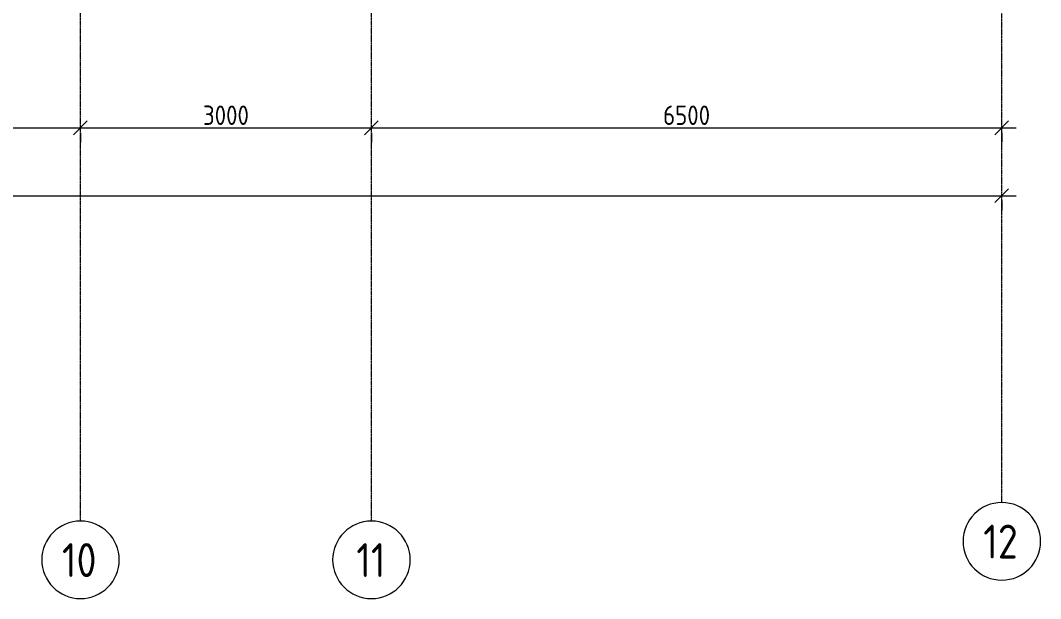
# Model space of a CAD drawing. Header units: millimetres. Extents: x -11886 to 379896, y -8130 to 47743.
# Drawn here: x 368545 to 379064, y -5826 to 141 of the extents above; entities that cross this region are included whole.
import ezdxf

# ---------------------------------------------------------------- set-up
doc = ezdxf.new("R2010")
doc.units = ezdxf.units.MM
doc.linetypes.add('ADSK_Линия сетки', pattern=[25, 20, -2.5, 0, -2.5])
doc.layers.add('Оси', color=7, linetype='Continuous', lineweight=9)
doc.layers.add('Размеры', color=7, linetype='Continuous', lineweight=9)
doc.styles.add('GOST Common', font='GOST_Common.ttf', dxfattribs={"width": 0.9, "height": 350})
doc.styles.add('GOST Common_1', font='GOST_Common.ttf', dxfattribs={"width": 0.9, "height": 200})
doc.dimstyles.new('ADSK_Основной_2_5_мм', dxfattribs={"dimscale": 304.8, "dimtxt": 251.428749, "dimasz": 0.463911, "dimexe": 0.492126, "dimexo": 0.492126, "dimgap": 0.098425, "dimtad": 1, "dimdec": 1, "dimrnd": 0.1, "dimdsep": 46, "dimtxsty": 'GOST Common_1', "dimblk1": 'OBLIQUE', "dimblk2": 'OBLIQUE', "dimsah": 1, "dimcen": 0.09, "dimdle": 0.492126, "dimazin": 2, "dimtfac": 1, "dimtdec": 4, "dimtix": 1, "dimtmove": 0, "dimatfit": 3, "dimfxl": 1, "dimtvp": 1, "dimtfill": 1, "dimtolj": 1, "dimtzin": 0, "dimlwd": 20, "dimlwe": 20, "dimarcsym": 2})

# ---------------------------------------------------------------- blocks, each defined once
blk = doc.blocks.new('Ось сетки - Круг_Ø8 мм-6577-04 План 4-го этажа')
at = {"layer": 'Оси', "lineweight": 20}
for start, end in [(360, 180), (180, 360)]:
    blk.add_arc((0, 0), 4, start, end, dxfattribs=at)
blk = doc.blocks.new('_Oblique')
at = {"color": 0, "linetype": 'ByBlock', "lineweight": -2}
blk.add_line((-0.5, -0.5), (0.5, 0.5), dxfattribs=at)
blk = doc.blocks.new('*D2944')
at = {"layer": 'Defpoints', "color": 0, "transparency": 16777216}
for p in [(365164, -868), (369164, -868), (369164, -968)]:
    blk.add_point(p, dxfattribs=at)
at = {"layer": 'Размеры', "color": 0, "lineweight": 20, "transparency": 16777216}
for p, q in [((365014, -968), (369314, -968)), ((365164, -1018), (365164, -1118)), ((369164, -1018), (369164, -1118))]:
    blk.add_line(p, q, dxfattribs=at)
at = {"layer": 'Размеры', "color": 0, "lineweight": 20, "transparency": 16777216, "xscale": 141.4, "yscale": 141.4, "zscale": 141.4, "rotation": 180}
blk.add_blockref('_Oblique', (365164, -968), dxfattribs=at)
at = {"layer": 'Размеры', "color": 0, "lineweight": 20, "transparency": 16777216, "xscale": 141.4, "yscale": 141.4, "zscale": 141.4}
blk.add_blockref('_Oblique', (369164, -968), dxfattribs=at)
at = {"layer": 'Размеры', "color": 0, "lineweight": 20, "transparency": 16777216, "insert": (367164, -838), "char_height": 200, "width": 782.41, "attachment_point": 5, "style": 'GOST Common_1', "bg_fill": 3, "box_fill_scale": 1.1, "bg_fill_color": 256, "bg_fill_true_color": 13158600, "bg_fill_transparency": 0}
blk.add_mtext('\\A1;4000', dxfattribs=at)
blk = doc.blocks.new('*D2945')
at = {"layer": 'Defpoints', "color": 0, "transparency": 16777216}
for p in [(369164, -868), (372164, -868), (372164, -968)]:
    blk.add_point(p, dxfattribs=at)
at = {"layer": 'Размеры', "color": 0, "lineweight": 20, "transparency": 16777216}
for p, q in [((369014, -968), (372314, -968)), ((369164, -1018), (369164, -1118)), ((372164, -1018), (372164, -1118))]:
    blk.add_line(p, q, dxfattribs=at)
at = {"layer": 'Размеры', "color": 0, "lineweight": 20, "transparency": 16777216, "xscale": 141.4, "yscale": 141.4, "zscale": 141.4, "rotation": 180}
blk.add_blockref('_Oblique', (369164, -968), dxfattribs=at)
at = {"layer": 'Размеры', "color": 0, "lineweight": 20, "transparency": 16777216, "xscale": 141.4, "yscale": 141.4, "zscale": 141.4}
blk.add_blockref('_Oblique', (372164, -968), dxfattribs=at)
at = {"layer": 'Размеры', "color": 0, "lineweight": 20, "transparency": 16777216, "insert": (370664, -838), "char_height": 200, "width": 756.84, "attachment_point": 5, "style": 'GOST Common_1', "bg_fill": 3, "box_fill_scale": 1.1, "bg_fill_color": 256, "bg_fill_true_color": 13158600, "bg_fill_transparency": 0}
blk.add_mtext('\\A1;3000', dxfattribs=at)
blk = doc.blocks.new('*D2946')
at = {"layer": 'Defpoints', "color": 0, "transparency": 16777216}
for p in [(372164, -868), (378664, -868), (378664, -968)]:
    blk.add_point(p, dxfattribs=at)
at = {"layer": 'Размеры', "color": 0, "lineweight": 20, "transparency": 16777216}
for p, q in [((372014, -968), (378814, -968)), ((372164, -1018), (372164, -1118)), ((378664, -1018), (378664, -1118))]:
    blk.add_line(p, q, dxfattribs=at)
at = {"layer": 'Размеры', "color": 0, "lineweight": 20, "transparency": 16777216, "xscale": 141.4, "yscale": 141.4, "zscale": 141.4, "rotation": 180}
blk.add_blockref('_Oblique', (372164, -968), dxfattribs=at)
at = {"layer": 'Размеры', "color": 0, "lineweight": 20, "transparency": 16777216, "xscale": 141.4, "yscale": 141.4, "zscale": 141.4}
blk.add_blockref('_Oblique', (378664, -968), dxfattribs=at)
at = {"layer": 'Размеры', "color": 0, "lineweight": 20, "transparency": 16777216, "insert": (375414, -838), "char_height": 200, "width": 756.84, "attachment_point": 5, "style": 'GOST Common_1', "bg_fill": 3, "box_fill_scale": 1.1, "bg_fill_color": 256, "bg_fill_true_color": 13158600, "bg_fill_transparency": 0}
blk.add_mtext('\\A1;6500', dxfattribs=at)
blk = doc.blocks.new('*D2954')
at = {"layer": 'Defpoints', "color": 0, "transparency": 16777216}
for p in [(316814, -1568), (378664, -1568), (378664, -1668)]:
    blk.add_point(p, dxfattribs=at)
at = {"layer": 'Размеры', "color": 0, "lineweight": 20, "transparency": 16777216}
for p, q in [((316664, -1668), (378814, -1668)), ((316814, -1718), (316814, -1818)), ((378664, -1718), (378664, -1818))]:
    blk.add_line(p, q, dxfattribs=at)
at = {"layer": 'Размеры', "color": 0, "lineweight": 20, "transparency": 16777216, "xscale": 141.4, "yscale": 141.4, "zscale": 141.4, "rotation": 180}
blk.add_blockref('_Oblique', (316814, -1668), dxfattribs=at)
at = {"layer": 'Размеры', "color": 0, "lineweight": 20, "transparency": 16777216, "xscale": 141.4, "yscale": 141.4, "zscale": 141.4}
blk.add_blockref('_Oblique', (378664, -1668), dxfattribs=at)
at = {"layer": 'Размеры', "color": 0, "lineweight": 20, "transparency": 16777216, "insert": (347739, -1538), "char_height": 200, "width": 889.8, "attachment_point": 5, "style": 'GOST Common_1', "bg_fill": 3, "box_fill_scale": 1.1, "bg_fill_color": 256, "bg_fill_true_color": 13158600, "bg_fill_transparency": 0}
blk.add_mtext('\\A1;61850', dxfattribs=at)

msp = doc.modelspace()

# ---------------------------------------------------------------- linework, layer by layer
at = {"layer": 'Оси', "linetype": 'ADSK_Линия сетки'}
for p, q in [((369164.44, -5025.59), (369164.44, 44684.79)), ((372164.44, -5025.59), (372164.44, 44684.79)), ((378664.44, -4834.79), (378664.44, 44684.79))]:
    msp.add_line(p, q, dxfattribs=at)

# ---------------------------------------------------------------- block references
at = {"layer": 'Оси', "lineweight": 20, "xscale": 99.99999999999993, "yscale": 99.99999999999993, "zscale": 99.99999999999993}
for p in [(378664.44, -5234.79), (369164.44, -5425.59), (372164.44, -5425.59)]:
    msp.add_blockref('Ось сетки - Круг_Ø8 мм-6577-04 План 4-го этажа', p, dxfattribs=at)

# ---------------------------------------------------------------- texts
at = {"layer": 'Оси', "char_height": 350, "attachment_point": 1, "style": 'GOST Common'}
for s, insert, width in [('12', (378473.26, -5062.25), 461.772), ('10', (368973.26, -5253.06), 461.772), ('11', (372008.81, -5253.06), 375.1897)]:
    msp.add_mtext(s, dxfattribs=dict(at, insert=insert, width=width))

# ---------------------------------------------------------------- next in the draw order: dimensions: what is measured, and where the dimension line sits
at = {"layer": 'Размеры', "lineweight": 20}
for base, p1, p2, override, picture, middle in [((369164.44, -967.89), (365164.44, -867.91), (369164.44, -867.91), {"dimpost": '<>', "dimfxl": 4000}, '*D2944', (367164.44, -837.89)), ((378664.44, -1667.89), (316814.44, -1567.91), (378664.44, -1567.91), {"dimpost": '<>', "dimfxl": 61850}, '*D2954', (347739.44, -1537.89))]:
    dim = msp.add_linear_dim(base=base, p1=p1, p2=p2, dimstyle='ADSK_Основной_2_5_мм', override=override, dxfattribs=at)
    dim.commit()
    dim.dimension.update_dxf_attribs({"geometry": picture, "text_midpoint": middle})

# ---------------------------------------------------------------- next in the draw order: dimensions: what is measured, and where the dimension line sits
dim = msp.add_linear_dim(base=(372164.44, -967.89), p1=(369164.44, -867.91), p2=(372164.44, -867.91), dimstyle='ADSK_Основной_2_5_мм', override={"dimpost": '<>', "dimfxl": 3000}, dxfattribs=at)
dim.commit()
dim.dimension.update_dxf_attribs({"geometry": '*D2945', "text_midpoint": (370664.44, -837.89)})

# ---------------------------------------------------------------- next in the draw order: dimensions: what is measured, and where the dimension line sits
dim = msp.add_linear_dim(base=(378664.44, -967.89), p1=(372164.44, -867.91), p2=(378664.44, -867.91), dimstyle='ADSK_Основной_2_5_мм', override={"dimpost": '<>', "dimfxl": 6500}, dxfattribs=at)
dim.commit()
dim.dimension.update_dxf_attribs({"geometry": '*D2946', "text_midpoint": (375414.44, -837.89)})

doc.saveas('drawing.dxf')
